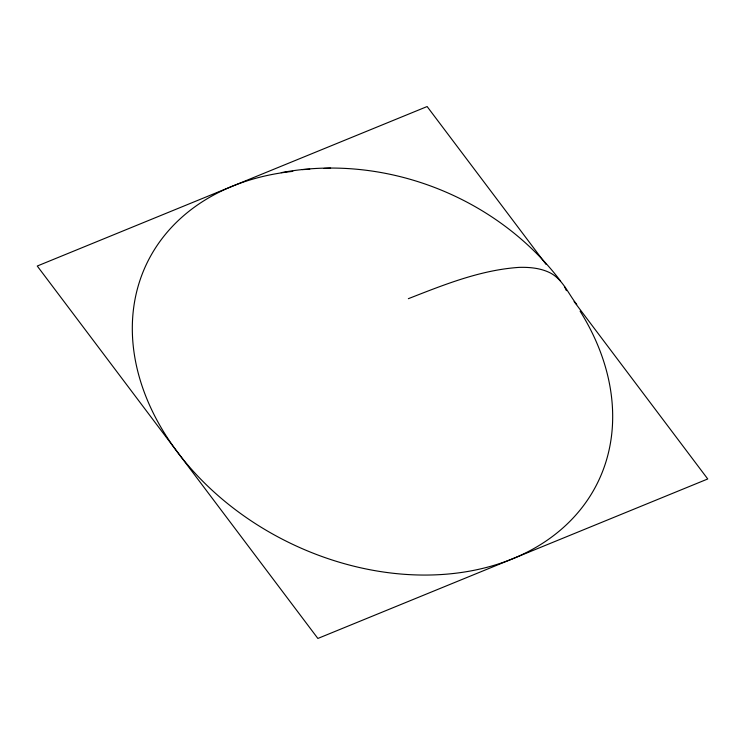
<?xml version="1.0" encoding="UTF-8"?>
<svg xmlns="http://www.w3.org/2000/svg" width="745" height="745" viewBox="0 0 745 745"><rect width="100%" height="100%" fill="white"/><g stroke="black" fill="none" stroke-linecap="round" stroke-linejoin="round"><path stroke-width="1.12" d="M408.344 298.689C444.057 284.711 480.553 269.941 519.228 267.371C529.853 267.092 540.814 268.116 550.425 273.005C562.969 279.673 568.286 293.809 576.751 304.416M281.303 172.635C385.118 153.153 496.98 196.997 560.613 281.116M302.358 169.609L309.762 169.236M324.131 168.445L330.603 168.119M546.094 264.428L427.127 106.544L37.25 266.03L317.873 638.456L707.75 478.97L574.088 301.576M564.431 286.499L566.433 290.671M580.094 311.149A250.655 189.453 25.9 0 1 480.004 569.022A250.655 189.453 25.9 0 1 151.384 409.145A250.655 189.453 25.9 0 1 292.794 171.369"/></g></svg>
